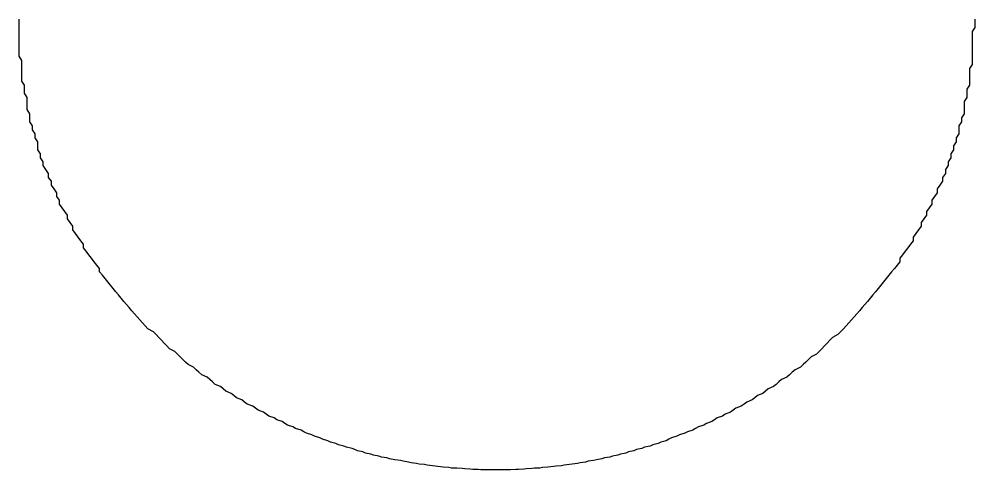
# Model space of a CAD drawing. Extents: x 4511820 to 5180432, y -1526536 to -944957.
# Drawn here: x 5013668.772 to 5013671.752, y -1423150.605 to -1423149.2 of the extents above; entities that cross this region are included whole.
import ezdxf

# ---------------------------------------------------------------- set-up
doc = ezdxf.new("R2010")
doc.units = 0
doc.header["$MEASUREMENT"] = 0
doc.layers.add('Z-Kúrenie', color=101, linetype='CONTINUOUS')

msp = doc.modelspace()

# ---------------------------------------------------------------- linework, layer by layer
at = {"layer": 'Z-Kúrenie'}
msp.add_polyline3d([(5013671.7516, -1423149.1997, 0), (5013671.7516, -1423149.2125, 0), (5013671.7516, -1423149.2254, 0), (5013671.7433, -1423149.2383, 0), (5013671.7433, -1423149.2512, 0), (5013671.7433, -1423149.2641, 0), (5013671.7433, -1423149.277, 0), (5013671.7433, -1423149.2898, 0), (5013671.7433, -1423149.3027, 0), (5013671.7433, -1423149.3156, 0), (5013671.7433, -1423149.3285, 0), (5013671.7433, -1423149.3413, 0), (5013671.7349, -1423149.3541, 0), (5013671.7349, -1423149.367, 0), (5013671.7349, -1423149.3798, 0), (5013671.7349, -1423149.3927, 0), (5013671.7349, -1423149.4055, 0), (5013671.7265, -1423149.4183, 0), (5013671.7265, -1423149.431, 0), (5013671.7265, -1423149.4439, 0), (5013671.7182, -1423149.4566, 0), (5013671.7182, -1423149.4693, 0), (5013671.7182, -1423149.482, 0), (5013671.7182, -1423149.4946, 0), (5013671.7098, -1423149.5073, 0), (5013671.7098, -1423149.5199, 0), (5013671.7014, -1423149.5325, 0), (5013671.7014, -1423149.5451, 0), (5013671.7014, -1423149.5576, 0), (5013671.6931, -1423149.5701, 0), (5013671.6931, -1423149.5826, 0), (5013671.6847, -1423149.595, 0), (5013671.6847, -1423149.6074, 0), (5013671.6763, -1423149.6198, 0), (5013671.6763, -1423149.6321, 0), (5013671.668, -1423149.6444, 0), (5013671.668, -1423149.6566, 0), (5013671.6596, -1423149.6688, 0), (5013671.6596, -1423149.6809, 0), (5013671.6512, -1423149.693, 0), (5013671.6512, -1423149.705, 0), (5013671.6429, -1423149.7171, 0), (5013671.6345, -1423149.7291, 0), (5013671.6345, -1423149.7409, 0), (5013671.6261, -1423149.7527, 0), (5013671.6178, -1423149.7645, 0), (5013671.6178, -1423149.7763, 0), (5013671.6094, -1423149.788, 0), (5013671.601, -1423149.7996, 0), (5013671.601, -1423149.8111, 0), (5013671.5926, -1423149.8227, 0), (5013671.5843, -1423149.8342, 0), (5013671.5843, -1423149.8455, 0), (5013671.5759, -1423149.8568, 0), (5013671.5675, -1423149.8681, 0), (5013671.5592, -1423149.8794, 0), (5013671.5592, -1423149.8905, 0), (5013671.5508, -1423149.9016, 0), (5013671.5424, -1423149.9126, 0), (5013671.5341, -1423149.9235, 0), (5013671.5257, -1423149.9344, 0), (5013671.5173, -1423149.9453, 0), (5013671.5173, -1423149.956, 0), (5013671.509, -1423149.9667, 0), (5013671.5006, -1423149.9773, 0), (5013671.4922, -1423149.9879, 0), (5013671.4839, -1423149.9984, 0), (5013671.4755, -1423150.0088, 0), (5013671.4671, -1423150.0192, 0), (5013671.4587, -1423150.0294, 0), (5013671.4504, -1423150.0396, 0), (5013671.442, -1423150.0497, 0), (5013671.4336, -1423150.0598, 0), (5013671.4253, -1423150.0698, 0), (5013671.4169, -1423150.0797, 0), (5013671.4085, -1423150.0895, 0), (5013671.4002, -1423150.0993, 0), (5013671.3918, -1423150.1089, 0), (5013671.3834, -1423150.1185, 0), (5013671.3751, -1423150.1281, 0), (5013671.3667, -1423150.1375, 0), (5013671.3583, -1423150.1468, 0), (5013671.35, -1423150.1561, 0), (5013671.3416, -1423150.1653, 0), (5013671.3332, -1423150.1744, 0), (5013671.3249, -1423150.1835, 0), (5013671.3081, -1423150.1923, 0), (5013671.2997, -1423150.2012, 0), (5013671.2914, -1423150.21, 0), (5013671.283, -1423150.2187, 0), (5013671.2746, -1423150.2273, 0), (5013671.2663, -1423150.2358, 0), (5013671.2579, -1423150.2442, 0), (5013671.2412, -1423150.2526, 0), (5013671.2328, -1423150.2608, 0), (5013671.2244, -1423150.269, 0), (5013671.2161, -1423150.277, 0), (5013671.2077, -1423150.285, 0), (5013671.191, -1423150.2929, 0), (5013671.1826, -1423150.3007, 0), (5013671.1742, -1423150.3084, 0), (5013671.1658, -1423150.316, 0), (5013671.1491, -1423150.3236, 0), (5013671.1407, -1423150.331, 0), (5013671.1324, -1423150.3384, 0), (5013671.124, -1423150.3456, 0), (5013671.1073, -1423150.3528, 0), (5013671.0989, -1423150.3599, 0), (5013671.0905, -1423150.3668, 0), (5013671.0738, -1423150.3737, 0), (5013671.0654, -1423150.3805, 0), (5013671.0571, -1423150.3872, 0), (5013671.0403, -1423150.3938, 0), (5013671.032, -1423150.4003, 0), (5013671.0236, -1423150.4067, 0), (5013671.0068, -1423150.413, 0), (5013670.9985, -1423150.4192, 0), (5013670.9901, -1423150.4253, 0), (5013670.9734, -1423150.4313, 0), (5013670.965, -1423150.4373, 0), (5013670.9483, -1423150.4431, 0), (5013670.9399, -1423150.4488, 0), (5013670.9315, -1423150.4544, 0), (5013670.9148, -1423150.46, 0), (5013670.9064, -1423150.4654, 0), (5013670.8897, -1423150.4708, 0), (5013670.8813, -1423150.4759, 0), (5013670.8729, -1423150.4811, 0), (5013670.8562, -1423150.4861, 0), (5013670.8478, -1423150.491, 0), (5013670.8311, -1423150.4959, 0), (5013670.8227, -1423150.5005, 0), (5013670.806, -1423150.5052, 0), (5013670.7976, -1423150.5097, 0), (5013670.7893, -1423150.5141, 0), (5013670.7725, -1423150.5185, 0), (5013670.7642, -1423150.5226, 0), (5013670.7474, -1423150.5267, 0), (5013670.7391, -1423150.5308, 0), (5013670.7223, -1423150.5346, 0), (5013670.7139, -1423150.5384, 0), (5013670.6972, -1423150.5421, 0), (5013670.6888, -1423150.5457, 0), (5013670.6721, -1423150.5492, 0), (5013670.6637, -1423150.5525, 0), (5013670.647, -1423150.5558, 0), (5013670.6386, -1423150.559, 0), (5013670.6219, -1423150.5621, 0), (5013670.6135, -1423150.565, 0), (5013670.5968, -1423150.5678, 0), (5013670.5884, -1423150.5706, 0), (5013670.5717, -1423150.5733, 0), (5013670.5633, -1423150.5758, 0), (5013670.5466, -1423150.5782, 0), (5013670.5382, -1423150.5806, 0), (5013670.5215, -1423150.5828, 0), (5013670.5131, -1423150.5849, 0), (5013670.4964, -1423150.5869, 0), (5013670.488, -1423150.5888, 0), (5013670.4713, -1423150.5907, 0), (5013670.4629, -1423150.5924, 0), (5013670.4462, -1423150.5939, 0), (5013670.4294, -1423150.5954, 0), (5013670.421, -1423150.5968, 0), (5013670.4043, -1423150.5981, 0), (5013670.3959, -1423150.5993, 0), (5013670.3792, -1423150.6003, 0), (5013670.3708, -1423150.6013, 0), (5013670.3541, -1423150.6021, 0), (5013670.3457, -1423150.6029, 0), (5013670.329, -1423150.6036, 0), (5013670.3206, -1423150.6041, 0), (5013670.3039, -1423150.6045, 0), (5013670.2955, -1423150.6048, 0), (5013670.2788, -1423150.6051, 0), (5013670.262, -1423150.6052, 0), (5013670.2537, -1423150.6052, 0), (5013670.2369, -1423150.6051, 0), (5013670.2286, -1423150.6048, 0), (5013670.2118, -1423150.6045, 0), (5013670.2035, -1423150.6041, 0), (5013670.1867, -1423150.6036, 0), (5013670.1784, -1423150.6029, 0), (5013670.1616, -1423150.6021, 0), (5013670.1533, -1423150.6013, 0), (5013670.1365, -1423150.6003, 0), (5013670.1198, -1423150.5993, 0), (5013670.1114, -1423150.5981, 0), (5013670.0947, -1423150.5968, 0), (5013670.0863, -1423150.5954, 0), (5013670.0696, -1423150.5939, 0), (5013670.0612, -1423150.5924, 0), (5013670.0445, -1423150.5907, 0), (5013670.0361, -1423150.5888, 0), (5013670.0194, -1423150.5869, 0), (5013670.011, -1423150.5849, 0), (5013669.9943, -1423150.5828, 0), (5013669.9859, -1423150.5806, 0), (5013669.9691, -1423150.5782, 0), (5013669.9608, -1423150.5758, 0), (5013669.944, -1423150.5733, 0), (5013669.9273, -1423150.5706, 0), (5013669.9189, -1423150.5678, 0), (5013669.9022, -1423150.565, 0), (5013669.8938, -1423150.5621, 0), (5013669.8771, -1423150.559, 0), (5013669.8687, -1423150.5558, 0), (5013669.852, -1423150.5525, 0), (5013669.8436, -1423150.5492, 0), (5013669.8269, -1423150.5457, 0), (5013669.8185, -1423150.5421, 0), (5013669.8101, -1423150.5384, 0), (5013669.7934, -1423150.5346, 0), (5013669.785, -1423150.5308, 0), (5013669.7683, -1423150.5267, 0), (5013669.7599, -1423150.5226, 0), (5013669.7432, -1423150.5185, 0), (5013669.7348, -1423150.5141, 0), (5013669.7181, -1423150.5097, 0), (5013669.7097, -1423150.5052, 0), (5013669.693, -1423150.5005, 0), (5013669.6846, -1423150.4959, 0), (5013669.6679, -1423150.491, 0), (5013669.6595, -1423150.4861, 0), (5013669.6511, -1423150.4811, 0), (5013669.6344, -1423150.4759, 0), (5013669.626, -1423150.4708, 0), (5013669.6093, -1423150.4654, 0), (5013669.6009, -1423150.46, 0), (5013669.5926, -1423150.4544, 0), (5013669.5758, -1423150.4488, 0), (5013669.5675, -1423150.4431, 0), (5013669.5507, -1423150.4373, 0), (5013669.5423, -1423150.4313, 0), (5013669.534, -1423150.4253, 0), (5013669.5172, -1423150.4192, 0), (5013669.5089, -1423150.413, 0), (5013669.5005, -1423150.4067, 0), (5013669.4838, -1423150.4003, 0), (5013669.4754, -1423150.3938, 0), (5013669.467, -1423150.3872, 0), (5013669.4503, -1423150.3805, 0), (5013669.4419, -1423150.3737, 0), (5013669.4336, -1423150.3668, 0), (5013669.4168, -1423150.3599, 0), (5013669.4085, -1423150.3528, 0), (5013669.4001, -1423150.3456, 0), (5013669.3833, -1423150.3384, 0), (5013669.375, -1423150.331, 0), (5013669.3666, -1423150.3236, 0), (5013669.3582, -1423150.316, 0), (5013669.3415, -1423150.3084, 0), (5013669.3331, -1423150.3007, 0), (5013669.3248, -1423150.2929, 0), (5013669.3164, -1423150.285, 0), (5013669.2997, -1423150.277, 0), (5013669.2913, -1423150.269, 0), (5013669.2829, -1423150.2608, 0), (5013669.2746, -1423150.2526, 0), (5013669.2662, -1423150.2442, 0), (5013669.2578, -1423150.2358, 0), (5013669.2411, -1423150.2273, 0), (5013669.2327, -1423150.2187, 0), (5013669.2243, -1423150.21, 0), (5013669.216, -1423150.2012, 0), (5013669.2076, -1423150.1923, 0), (5013669.1992, -1423150.1835, 0), (5013669.1909, -1423150.1744, 0), (5013669.1741, -1423150.1653, 0), (5013669.1658, -1423150.1561, 0), (5013669.1574, -1423150.1468, 0), (5013669.149, -1423150.1375, 0), (5013669.1407, -1423150.1281, 0), (5013669.1323, -1423150.1185, 0), (5013669.1239, -1423150.1089, 0), (5013669.1156, -1423150.0993, 0), (5013669.1072, -1423150.0895, 0), (5013669.0988, -1423150.0797, 0), (5013669.0904, -1423150.0698, 0), (5013669.0821, -1423150.0598, 0), (5013669.0737, -1423150.0497, 0), (5013669.0653, -1423150.0396, 0), (5013669.057, -1423150.0294, 0), (5013669.0486, -1423150.0192, 0), (5013669.0402, -1423150.0088, 0), (5013669.0319, -1423149.9984, 0), (5013669.0235, -1423149.9879, 0), (5013669.0235, -1423149.9773, 0), (5013669.0151, -1423149.9667, 0), (5013669.0068, -1423149.956, 0), (5013668.9984, -1423149.9453, 0), (5013668.99, -1423149.9344, 0), (5013668.9817, -1423149.9235, 0), (5013668.9733, -1423149.9126, 0), (5013668.9733, -1423149.9016, 0), (5013668.9649, -1423149.8905, 0), (5013668.9566, -1423149.8794, 0), (5013668.9482, -1423149.8681, 0), (5013668.9398, -1423149.8568, 0), (5013668.9398, -1423149.8455, 0), (5013668.9314, -1423149.8342, 0), (5013668.9231, -1423149.8227, 0), (5013668.9231, -1423149.8111, 0), (5013668.9147, -1423149.7996, 0), (5013668.9063, -1423149.788, 0), (5013668.898, -1423149.7763, 0), (5013668.898, -1423149.7645, 0), (5013668.8896, -1423149.7527, 0), (5013668.8896, -1423149.7409, 0), (5013668.8812, -1423149.7291, 0), (5013668.8729, -1423149.7171, 0), (5013668.8729, -1423149.705, 0), (5013668.8645, -1423149.693, 0), (5013668.8645, -1423149.6809, 0), (5013668.8561, -1423149.6688, 0), (5013668.8478, -1423149.6566, 0), (5013668.8478, -1423149.6444, 0), (5013668.8394, -1423149.6321, 0), (5013668.8394, -1423149.6198, 0), (5013668.831, -1423149.6074, 0), (5013668.831, -1423149.595, 0), (5013668.831, -1423149.5826, 0), (5013668.8227, -1423149.5701, 0), (5013668.8227, -1423149.5576, 0), (5013668.8143, -1423149.5451, 0), (5013668.8143, -1423149.5325, 0), (5013668.8059, -1423149.5199, 0), (5013668.8059, -1423149.5073, 0), (5013668.8059, -1423149.4946, 0), (5013668.7975, -1423149.482, 0), (5013668.7975, -1423149.4693, 0), (5013668.7975, -1423149.4566, 0), (5013668.7975, -1423149.4439, 0), (5013668.7892, -1423149.431, 0), (5013668.7892, -1423149.4183, 0), (5013668.7892, -1423149.4055, 0), (5013668.7808, -1423149.3927, 0), (5013668.7808, -1423149.3798, 0), (5013668.7808, -1423149.367, 0), (5013668.7808, -1423149.3541, 0), (5013668.7808, -1423149.3413, 0), (5013668.7808, -1423149.3285, 0), (5013668.7724, -1423149.3156, 0), (5013668.7724, -1423149.3027, 0), (5013668.7724, -1423149.2898, 0), (5013668.7724, -1423149.277, 0), (5013668.7724, -1423149.2641, 0), (5013668.7724, -1423149.2512, 0), (5013668.7724, -1423149.2383, 0), (5013668.7724, -1423149.2254, 0), (5013668.7724, -1423149.2125, 0), (5013668.7724, -1423149.1997, 0)], dxfattribs=at)

doc.saveas('drawing.dxf')
